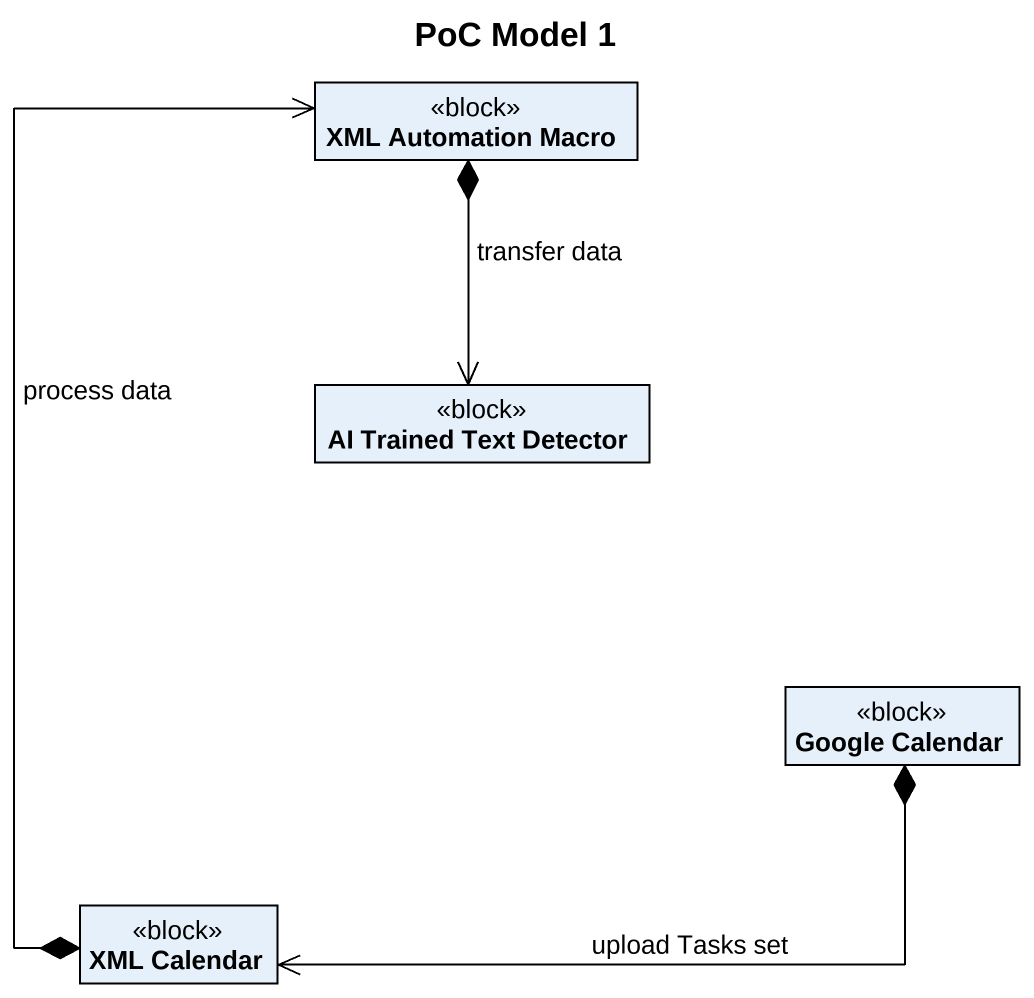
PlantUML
@startuml
title PoC Model 1
hide circle
hide empty members
class "XML Automation Macro" as XML_Automation_Macro <<block>>
class "AI Trained Text Detector" as AI_Trained_Text_Detector <<block>>
class "Google Calendar" as Google_Calendar <<block>>
class "XML Calendar" as XML_Calendar <<block>>
XML_Automation_Macro *--> AI_Trained_Text_Detector : transfer data
Google_Calendar *-left-> XML_Calendar : upload Tasks set
XML_Calendar *-up-> XML_Automation_Macro : process data
@enduml
